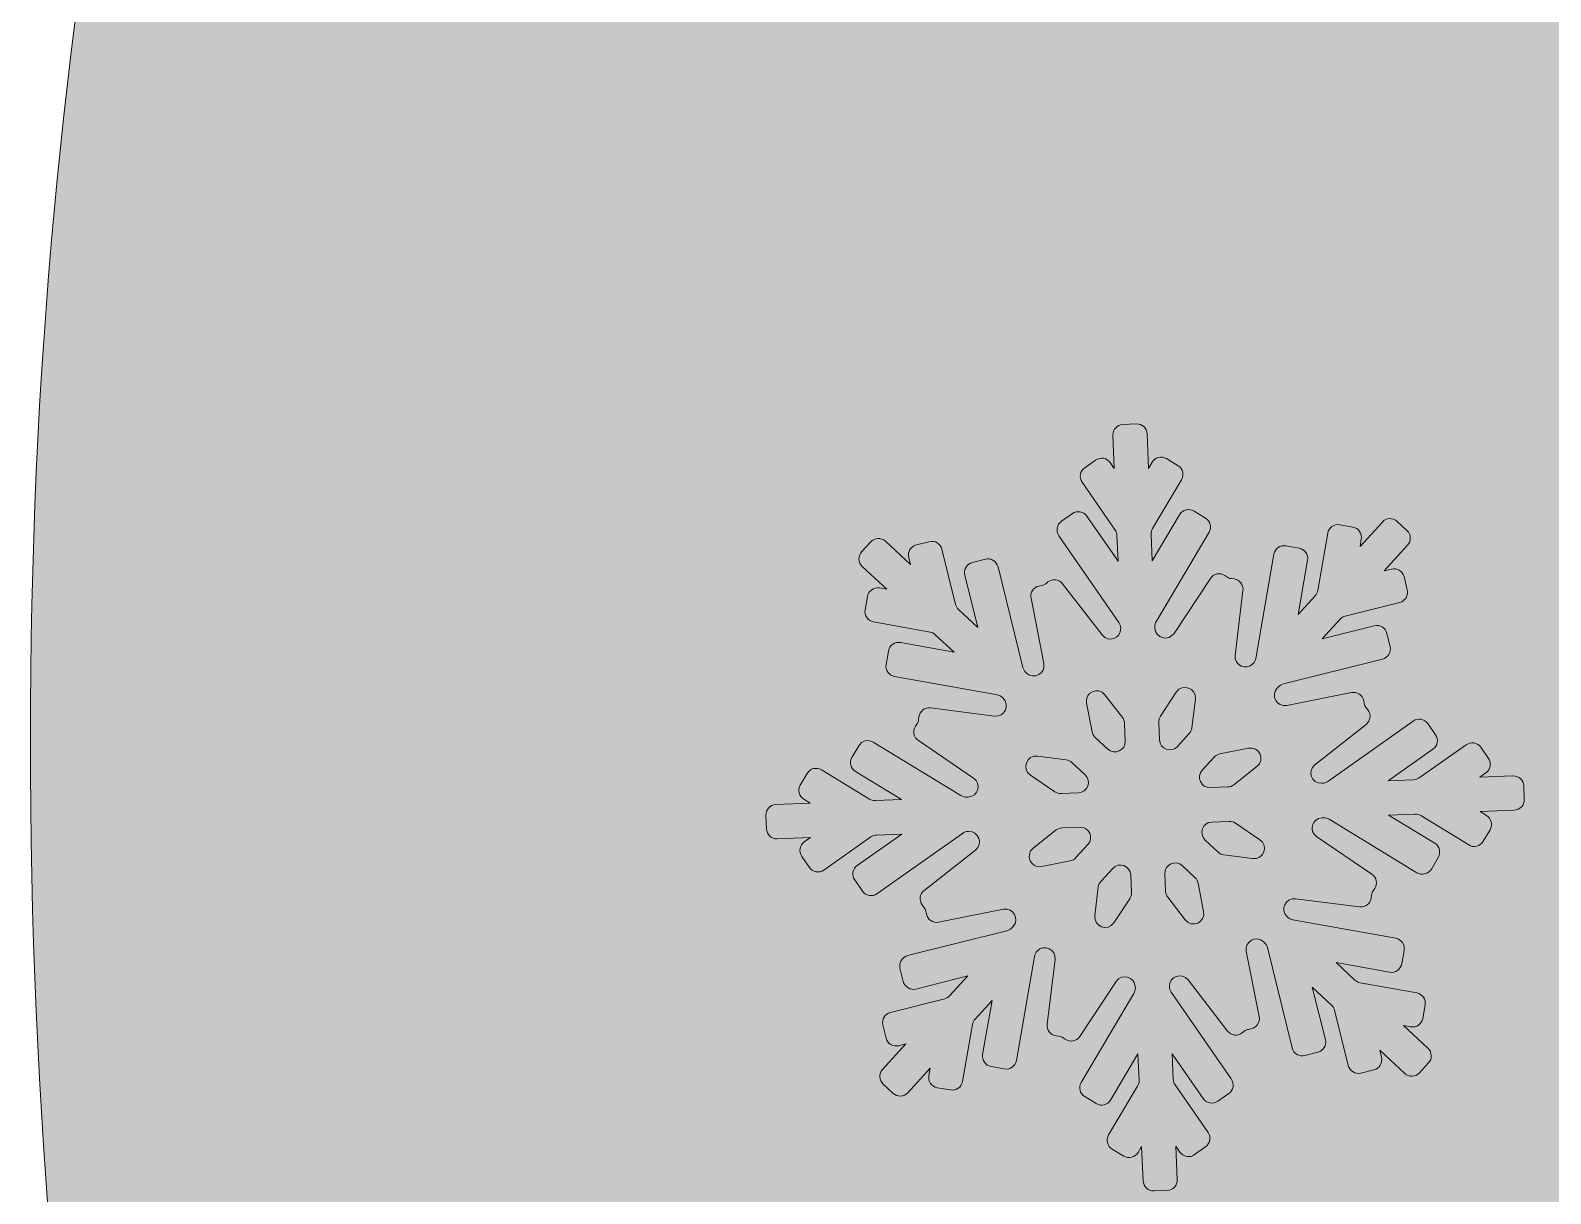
# Model space of a CAD drawing. Header units: millimetres. Extents: x 34 to 236, y -119 to -9.
# Drawn here: x 147.56 to 161.51, y -76.99 to -66.31 of the extents above; entities that cross this region are included whole.
import ezdxf

# ---------------------------------------------------------------- set-up
doc = ezdxf.new("R2010")
doc.units = ezdxf.units.MM
doc.header["$MEASUREMENT"] = 0
doc.layers.add('engraving', color=7, linetype='Continuous')
doc.layers.add('Layer 1', color=7, linetype='Continuous')

msp = doc.modelspace()

# ---------------------------------------------------------------- hatches: boundary and pattern name
at = {"layer": 'Layer 1'}
h = msp.add_hatch(color=2, dxfattribs=at)
h.dxf.hatch_style = 2
edge = h.paths.add_edge_path()
edge.add_spline(control_points=[(197.497, -92.512), (191.491, -92.512), (186.833, -90.51), (183.526, -86.507), (180.218, -82.504), (178.565, -77.807), (178.565, -72.416), (178.565, -67.026), (180.218, -62.368), (183.526, -58.444), (186.833, -54.52), (191.491, -52.557), (197.497, -52.557), (204.808, -52.557), (211.706, -56.41), (218.192, -64.114), (218.192, -64.114), (235.688, -44.397), (235.688, -44.397), (229.638, -38.435), (223.251, -34.115), (216.527, -31.439), (212.908, -29.998), (209.363, -28.949), (205.889, -28.284), (205.889, -28.284), (205.889, -26.056), (205.889, -26.056), (205.889, -23.296), (203.734, -21.019), (201.025, -20.813), (202.642, -19.614), (203.696, -17.697), (203.696, -15.529), (203.696, -11.896), (200.75, -8.95), (197.116, -8.95), (193.483, -8.95), (190.537, -11.896), (190.537, -15.529), (190.537, -17.697), (191.59, -19.614), (193.208, -20.813), (190.499, -21.019), (188.344, -23.296), (188.344, -26.056), (188.344, -26.056), (188.344, -27.991), (188.344, -27.991), (177.785, -29.407), (168.834, -33.484), (161.493, -40.226), (152.201, -48.762), (147.555, -59.623), (147.555, -72.811), (147.555, -86.334), (152.114, -97.405), (161.232, -106.023), (170.35, -114.642), (181.916, -118.95), (195.93, -118.95), (203.764, -118.95), (211.108, -117.231), (217.963, -113.794), (224.818, -110.356), (230.726, -105.894), (235.688, -100.411), (235.688, -100.411), (218.192, -82.809), (218.192, -82.809), (211.358, -89.278), (204.46, -92.512), (197.497, -92.512)], knot_values=[0, 0, 0, 0, 1, 1, 1, 2, 2, 2, 3, 3, 3, 4, 4, 4, 5, 5, 5, 6, 6, 6, 7, 7, 7, 8, 8, 8, 9, 9, 9, 10, 10, 10, 11, 11, 11, 12, 12, 12, 13, 13, 13, 14, 14, 14, 15, 15, 15, 16, 16, 16, 17, 17, 17, 18, 18, 18, 19, 19, 19, 20, 20, 20, 21, 21, 21, 22, 22, 22, 23, 23, 23, 24, 24, 24, 24], degree=3, periodic=1)
edge = h.paths.add_edge_path()
edge.add_spline(control_points=[(193.024, -15.529), (193.024, -13.273), (194.86, -11.437), (197.116, -11.437), (199.373, -11.437), (201.209, -13.273), (201.209, -15.529), (201.209, -17.786), (199.373, -19.622), (197.116, -19.622), (194.86, -19.622), (193.024, -17.786), (193.024, -15.529)], knot_values=[0, 0, 0, 0, 1, 1, 1, 2, 2, 2, 3, 3, 3, 4, 4, 4, 4], degree=3, periodic=1)

# ---------------------------------------------------------------- linework, layer by layer
at = {"layer": 'engraving', "lineweight": 0}
for points, knots in [([(161.267, -73.249), (161.265, -73.196), (161.22, -73.155), (161.168, -73.157), (161.168, -73.157), (160.863, -73.169), (160.863, -73.169), (160.863, -73.169), (160.92, -73.129), (160.92, -73.129), (160.963, -73.099), (160.973, -73.04), (160.943, -72.997), (160.943, -72.997), (160.873, -72.894), (160.873, -72.894), (160.842, -72.851), (160.782, -72.84), (160.739, -72.871), (160.739, -72.871), (160.308, -73.175), (160.308, -73.175), (160.293, -73.186), (160.275, -73.192), (160.256, -73.193), (160.256, -73.193), (160.024, -73.202), (160.024, -73.202), (160.024, -73.202), (160.434, -72.912), (160.434, -72.912), (160.477, -72.882), (160.487, -72.823), (160.457, -72.779), (160.457, -72.779), (160.386, -72.677), (160.386, -72.677), (160.356, -72.633), (160.296, -72.623), (160.253, -72.653), (160.253, -72.653), (159.468, -73.208), (159.468, -73.208), (159.453, -73.218), (159.435, -73.224), (159.417, -73.225), (159.417, -73.225), (159.412, -73.225), (159.412, -73.225), (159.319, -73.229), (159.276, -73.112), (159.349, -73.055), (159.349, -73.055), (159.82, -72.684), (159.82, -72.684), (159.861, -72.652), (159.868, -72.592), (159.836, -72.551), (159.836, -72.551), (159.821, -72.531), (159.821, -72.531), (159.812, -72.519), (159.806, -72.506), (159.803, -72.491), (159.803, -72.491), (159.799, -72.467), (159.799, -72.467), (159.788, -72.415), (159.738, -72.382), (159.686, -72.392), (159.686, -72.392), (159.092, -72.51), (159.092, -72.51), (159.001, -72.528), (158.94, -72.42), (159.003, -72.352), (159.003, -72.352), (159.012, -72.341), (159.012, -72.341), (159.025, -72.328), (159.042, -72.318), (159.06, -72.313), (159.06, -72.313), (159.971, -72.084), (159.971, -72.084), (160.022, -72.072), (160.053, -72.02), (160.041, -71.969), (160.041, -71.969), (160.011, -71.848), (160.011, -71.848), (159.998, -71.796), (159.946, -71.765), (159.895, -71.778), (159.895, -71.778), (159.417, -71.898), (159.417, -71.898), (159.417, -71.898), (159.582, -71.717), (159.582, -71.717), (159.595, -71.704), (159.611, -71.694), (159.629, -71.689), (159.629, -71.689), (160.129, -71.564), (160.129, -71.564), (160.18, -71.551), (160.211, -71.499), (160.198, -71.448), (160.198, -71.448), (160.168, -71.327), (160.168, -71.327), (160.155, -71.276), (160.103, -71.244), (160.052, -71.257), (160.052, -71.257), (159.987, -71.274), (159.987, -71.274), (159.987, -71.274), (160.201, -71.039), (160.201, -71.039), (160.236, -71), (160.234, -70.941), (160.196, -70.905), (160.196, -70.905), (160.105, -70.82), (160.105, -70.82), (160.066, -70.784), (160.005, -70.786), (159.969, -70.826), (159.969, -70.826), (159.765, -71.05), (159.765, -71.05), (159.765, -71.05), (159.776, -70.983), (159.776, -70.983), (159.785, -70.931), (159.751, -70.881), (159.699, -70.872), (159.699, -70.872), (159.578, -70.85), (159.578, -70.85), (159.526, -70.841), (159.476, -70.876), (159.467, -70.928), (159.467, -70.928), (159.376, -71.454), (159.376, -71.454), (159.372, -71.472), (159.364, -71.488), (159.352, -71.502), (159.352, -71.502), (159.195, -71.674), (159.195, -71.674), (159.195, -71.674), (159.282, -71.176), (159.282, -71.176), (159.291, -71.125), (159.256, -71.075), (159.205, -71.066), (159.205, -71.066), (159.084, -71.044), (159.084, -71.044), (159.032, -71.035), (158.982, -71.07), (158.973, -71.122), (158.973, -71.122), (158.806, -72.078), (158.806, -72.078), (158.803, -72.096), (158.795, -72.112), (158.783, -72.126), (158.783, -72.126), (158.782, -72.126), (158.782, -72.126), (158.72, -72.194), (158.606, -72.142), (158.617, -72.05), (158.617, -72.05), (158.689, -71.454), (158.689, -71.454), (158.696, -71.402), (158.659, -71.354), (158.607, -71.348), (158.607, -71.348), (158.584, -71.345), (158.584, -71.345), (158.569, -71.343), (158.555, -71.338), (158.542, -71.329), (158.542, -71.329), (158.523, -71.316), (158.523, -71.316), (158.479, -71.287), (158.419, -71.298), (158.39, -71.343), (158.39, -71.343), (158.056, -71.848), (158.056, -71.848), (158.005, -71.925), (157.885, -71.892), (157.881, -71.799), (157.881, -71.799), (157.881, -71.788), (157.881, -71.788), (157.88, -71.77), (157.884, -71.752), (157.894, -71.736), (157.894, -71.736), (158.378, -70.92), (158.378, -70.92), (158.404, -70.875), (158.39, -70.817), (158.345, -70.79), (158.345, -70.79), (158.24, -70.725), (158.24, -70.725), (158.194, -70.698), (158.135, -70.712), (158.108, -70.758), (158.108, -70.758), (157.856, -71.183), (157.856, -71.183), (157.856, -71.183), (157.846, -70.938), (157.846, -70.938), (157.845, -70.92), (157.85, -70.902), (157.859, -70.886), (157.859, -70.886), (158.125, -70.438), (158.125, -70.438), (158.152, -70.393), (158.137, -70.335), (158.093, -70.308), (158.093, -70.308), (157.987, -70.243), (157.987, -70.243), (157.942, -70.216), (157.882, -70.231), (157.855, -70.276), (157.855, -70.276), (157.822, -70.333), (157.822, -70.333), (157.822, -70.333), (157.809, -70.016), (157.809, -70.016), (157.807, -69.963), (157.762, -69.922), (157.71, -69.924), (157.71, -69.924), (157.587, -69.929), (157.587, -69.929), (157.534, -69.931), (157.493, -69.975), (157.495, -70.028), (157.495, -70.028), (157.508, -70.334), (157.508, -70.334), (157.508, -70.334), (157.47, -70.28), (157.47, -70.28), (157.44, -70.236), (157.38, -70.226), (157.336, -70.256), (157.336, -70.256), (157.236, -70.328), (157.236, -70.328), (157.193, -70.358), (157.183, -70.417), (157.212, -70.46), (157.212, -70.46), (157.516, -70.899), (157.516, -70.899), (157.526, -70.914), (157.532, -70.931), (157.532, -70.949), (157.532, -70.949), (157.542, -71.184), (157.542, -71.184), (157.542, -71.184), (157.257, -70.771), (157.257, -70.771), (157.227, -70.728), (157.167, -70.717), (157.123, -70.748), (157.123, -70.748), (157.022, -70.819), (157.022, -70.819), (156.98, -70.849), (156.969, -70.908), (156.999, -70.951), (156.999, -70.951), (157.55, -71.749), (157.55, -71.749), (157.56, -71.763), (157.566, -71.781), (157.567, -71.799), (157.567, -71.799), (157.567, -71.801), (157.567, -71.801), (157.571, -71.894), (157.453, -71.937), (157.396, -71.863), (157.396, -71.863), (157.033, -71.392), (157.033, -71.392), (157.001, -71.35), (156.94, -71.343), (156.898, -71.375), (156.898, -71.375), (156.881, -71.39), (156.881, -71.39), (156.869, -71.399), (156.855, -71.405), (156.84, -71.408), (156.84, -71.408), (156.818, -71.413), (156.818, -71.413), (156.766, -71.423), (156.732, -71.473), (156.743, -71.525), (156.743, -71.525), (156.861, -72.125), (156.861, -72.125), (156.879, -72.216), (156.77, -72.276), (156.702, -72.213), (156.702, -72.213), (156.696, -72.207), (156.696, -72.207), (156.683, -72.195), (156.673, -72.179), (156.669, -72.161), (156.669, -72.161), (156.44, -71.236), (156.44, -71.236), (156.427, -71.185), (156.375, -71.154), (156.324, -71.166), (156.324, -71.166), (156.205, -71.196), (156.205, -71.196), (156.154, -71.209), (156.123, -71.261), (156.135, -71.312), (156.135, -71.312), (156.255, -71.795), (156.255, -71.795), (156.255, -71.795), (156.078, -71.63), (156.078, -71.63), (156.064, -71.617), (156.055, -71.601), (156.05, -71.583), (156.05, -71.583), (155.925, -71.076), (155.925, -71.076), (155.912, -71.024), (155.86, -70.993), (155.809, -71.006), (155.809, -71.006), (155.69, -71.036), (155.69, -71.036), (155.639, -71.048), (155.608, -71.1), (155.62, -71.151), (155.62, -71.151), (155.637, -71.217), (155.637, -71.217), (155.637, -71.217), (155.407, -71.002), (155.407, -71.002), (155.368, -70.966), (155.307, -70.968), (155.271, -71.008), (155.271, -71.008), (155.188, -71.099), (155.188, -71.099), (155.152, -71.138), (155.155, -71.198), (155.193, -71.233), (155.193, -71.233), (155.418, -71.443), (155.418, -71.443), (155.418, -71.443), (155.352, -71.431), (155.352, -71.431), (155.3, -71.422), (155.25, -71.457), (155.241, -71.509), (155.241, -71.509), (155.219, -71.632), (155.219, -71.632), (155.21, -71.684), (155.245, -71.733), (155.297, -71.742), (155.297, -71.742), (155.816, -71.836), (155.816, -71.836), (155.834, -71.839), (155.85, -71.848), (155.864, -71.86), (155.864, -71.86), (156.036, -72.021), (156.036, -72.021), (156.036, -72.021), (155.545, -71.932), (155.545, -71.932), (155.493, -71.923), (155.443, -71.958), (155.434, -72.01), (155.434, -72.01), (155.412, -72.133), (155.412, -72.133), (155.403, -72.185), (155.438, -72.234), (155.489, -72.243), (155.489, -72.243), (156.434, -72.414), (156.434, -72.414), (156.452, -72.417), (156.469, -72.426), (156.482, -72.438), (156.482, -72.438), (156.487, -72.443), (156.487, -72.443), (156.554, -72.506), (156.501, -72.619), (156.409, -72.607), (156.409, -72.607), (155.821, -72.532), (155.821, -72.532), (155.768, -72.526), (155.72, -72.563), (155.714, -72.616), (155.714, -72.616), (155.711, -72.64), (155.711, -72.64), (155.709, -72.654), (155.704, -72.669), (155.696, -72.681), (155.696, -72.681), (155.682, -72.701), (155.682, -72.701), (155.654, -72.745), (155.665, -72.804), (155.709, -72.833), (155.709, -72.833), (156.215, -73.177), (156.215, -73.177), (156.292, -73.228), (156.258, -73.348), (156.165, -73.351), (156.165, -73.351), (156.153, -73.352), (156.153, -73.352), (156.135, -73.352), (156.116, -73.348), (156.1, -73.338), (156.1, -73.338), (155.294, -72.847), (155.294, -72.847), (155.249, -72.819), (155.189, -72.834), (155.162, -72.88), (155.162, -72.88), (155.099, -72.987), (155.099, -72.987), (155.072, -73.032), (155.087, -73.09), (155.131, -73.117), (155.131, -73.117), (155.555, -73.375), (155.555, -73.375), (155.555, -73.375), (155.314, -73.384), (155.314, -73.384), (155.295, -73.385), (155.276, -73.38), (155.26, -73.37), (155.26, -73.37), (154.819, -73.101), (154.819, -73.101), (154.773, -73.074), (154.714, -73.089), (154.687, -73.134), (154.687, -73.134), (154.624, -73.241), (154.624, -73.241), (154.597, -73.286), (154.611, -73.344), (154.656, -73.371), (154.656, -73.371), (154.715, -73.407), (154.715, -73.407), (154.715, -73.407), (154.401, -73.42), (154.401, -73.42), (154.348, -73.422), (154.307, -73.466), (154.309, -73.519), (154.309, -73.519), (154.314, -73.644), (154.314, -73.644), (154.316, -73.697), (154.361, -73.738), (154.413, -73.735), (154.413, -73.735), (154.718, -73.724), (154.718, -73.724), (154.718, -73.724), (154.661, -73.764), (154.661, -73.764), (154.619, -73.794), (154.608, -73.853), (154.638, -73.896), (154.638, -73.896), (154.709, -73.998), (154.709, -73.998), (154.739, -74.042), (154.799, -74.053), (154.842, -74.022), (154.842, -74.022), (155.273, -73.718), (155.273, -73.718), (155.289, -73.707), (155.306, -73.701), (155.325, -73.7), (155.325, -73.7), (155.558, -73.691), (155.558, -73.691), (155.558, -73.691), (155.147, -73.981), (155.147, -73.981), (155.105, -74.011), (155.094, -74.07), (155.124, -74.113), (155.124, -74.113), (155.195, -74.216), (155.195, -74.216), (155.225, -74.259), (155.285, -74.27), (155.328, -74.239), (155.328, -74.239), (156.113, -73.685), (156.113, -73.685), (156.128, -73.674), (156.146, -73.668), (156.165, -73.668), (156.165, -73.668), (156.169, -73.667), (156.169, -73.667), (156.262, -73.664), (156.305, -73.781), (156.232, -73.838), (156.232, -73.838), (155.761, -74.209), (155.761, -74.209), (155.72, -74.241), (155.713, -74.301), (155.745, -74.342), (155.745, -74.342), (155.76, -74.362), (155.76, -74.362), (155.769, -74.373), (155.775, -74.387), (155.778, -74.401), (155.778, -74.401), (155.783, -74.426), (155.783, -74.426), (155.793, -74.477), (155.843, -74.511), (155.895, -74.501), (155.895, -74.501), (156.489, -74.382), (156.489, -74.382), (156.58, -74.364), (156.641, -74.472), (156.579, -74.54), (156.579, -74.54), (156.569, -74.551), (156.569, -74.551), (156.556, -74.565), (156.54, -74.575), (156.521, -74.58), (156.521, -74.58), (155.61, -74.808), (155.61, -74.808), (155.559, -74.821), (155.528, -74.873), (155.54, -74.924), (155.54, -74.924), (155.57, -75.045), (155.57, -75.045), (155.583, -75.096), (155.635, -75.128), (155.687, -75.115), (155.687, -75.115), (156.164, -74.995), (156.164, -74.995), (156.164, -74.995), (155.999, -75.175), (155.999, -75.175), (155.987, -75.189), (155.97, -75.199), (155.952, -75.204), (155.952, -75.204), (155.453, -75.329), (155.453, -75.329), (155.401, -75.342), (155.37, -75.393), (155.383, -75.445), (155.383, -75.445), (155.413, -75.566), (155.413, -75.566), (155.426, -75.617), (155.478, -75.648), (155.529, -75.635), (155.529, -75.635), (155.594, -75.619), (155.594, -75.619), (155.594, -75.619), (155.38, -75.854), (155.38, -75.854), (155.345, -75.892), (155.347, -75.952), (155.385, -75.988), (155.385, -75.988), (155.476, -76.073), (155.476, -76.073), (155.515, -76.109), (155.576, -76.106), (155.612, -76.067), (155.612, -76.067), (155.816, -75.843), (155.816, -75.843), (155.816, -75.843), (155.805, -75.91), (155.805, -75.91), (155.796, -75.962), (155.83, -76.011), (155.882, -76.021), (155.882, -76.021), (156.003, -76.042), (156.003, -76.042), (156.055, -76.052), (156.105, -76.017), (156.114, -75.965), (156.114, -75.965), (156.206, -75.439), (156.206, -75.439), (156.209, -75.421), (156.217, -75.404), (156.229, -75.391), (156.229, -75.391), (156.386, -75.219), (156.386, -75.219), (156.386, -75.219), (156.299, -75.716), (156.299, -75.716), (156.29, -75.768), (156.325, -75.817), (156.377, -75.827), (156.377, -75.827), (156.497, -75.849), (156.497, -75.849), (156.55, -75.858), (156.6, -75.823), (156.609, -75.771), (156.609, -75.771), (156.775, -74.815), (156.775, -74.815), (156.778, -74.797), (156.786, -74.78), (156.799, -74.767), (156.799, -74.767), (156.799, -74.767), (156.799, -74.767), (156.861, -74.698), (156.975, -74.751), (156.964, -74.843), (156.964, -74.843), (156.892, -75.438), (156.892, -75.438), (156.885, -75.491), (156.922, -75.538), (156.975, -75.545), (156.975, -75.545), (156.997, -75.548), (156.997, -75.548), (157.012, -75.55), (157.027, -75.555), (157.039, -75.563), (157.039, -75.563), (157.058, -75.576), (157.058, -75.576), (157.102, -75.606), (157.162, -75.594), (157.191, -75.55), (157.191, -75.55), (157.525, -75.045), (157.525, -75.045), (157.576, -74.968), (157.696, -75.001), (157.7, -75.094), (157.7, -75.094), (157.701, -75.104), (157.701, -75.104), (157.701, -75.123), (157.697, -75.141), (157.687, -75.157), (157.687, -75.157), (157.203, -75.973), (157.203, -75.973), (157.177, -76.018), (157.191, -76.076), (157.236, -76.103), (157.236, -76.103), (157.341, -76.167), (157.341, -76.167), (157.387, -76.195), (157.446, -76.18), (157.473, -76.135), (157.473, -76.135), (157.725, -75.71), (157.725, -75.71), (157.725, -75.71), (157.735, -75.954), (157.735, -75.954), (157.736, -75.973), (157.731, -75.991), (157.722, -76.007), (157.722, -76.007), (157.456, -76.455), (157.456, -76.455), (157.429, -76.5), (157.444, -76.558), (157.489, -76.585), (157.489, -76.585), (157.594, -76.649), (157.594, -76.649), (157.64, -76.677), (157.699, -76.662), (157.726, -76.616), (157.726, -76.616), (157.759, -76.56), (157.759, -76.56), (157.759, -76.56), (157.772, -76.877), (157.772, -76.877), (157.774, -76.93), (157.819, -76.971), (157.871, -76.969), (157.871, -76.969), (157.994, -76.964), (157.994, -76.964), (158.047, -76.962), (158.088, -76.917), (158.086, -76.865), (158.086, -76.865), (158.074, -76.559), (158.074, -76.559), (158.074, -76.559), (158.111, -76.613), (158.111, -76.613), (158.141, -76.656), (158.201, -76.667), (158.245, -76.636), (158.245, -76.636), (158.345, -76.565), (158.345, -76.565), (158.388, -76.535), (158.399, -76.476), (158.369, -76.433), (158.369, -76.433), (158.066, -75.994), (158.066, -75.994), (158.055, -75.979), (158.049, -75.962), (158.049, -75.944), (158.049, -75.944), (158.039, -75.709), (158.039, -75.709), (158.039, -75.709), (158.324, -76.121), (158.324, -76.121), (158.354, -76.165), (158.415, -76.176), (158.458, -76.145), (158.458, -76.145), (158.559, -76.074), (158.559, -76.074), (158.602, -76.044), (158.612, -75.985), (158.582, -75.941), (158.582, -75.941), (158.031, -75.144), (158.031, -75.144), (158.021, -75.129), (158.015, -75.112), (158.014, -75.094), (158.014, -75.094), (158.014, -75.092), (158.014, -75.092), (158.01, -74.999), (158.129, -74.956), (158.185, -75.03), (158.185, -75.03), (158.548, -75.501), (158.548, -75.501), (158.58, -75.543), (158.641, -75.55), (158.683, -75.517), (158.683, -75.517), (158.701, -75.503), (158.701, -75.503), (158.712, -75.494), (158.726, -75.488), (158.741, -75.485), (158.741, -75.485), (158.763, -75.48), (158.763, -75.48), (158.815, -75.47), (158.849, -75.42), (158.838, -75.368), (158.838, -75.368), (158.72, -74.768), (158.72, -74.768), (158.702, -74.677), (158.812, -74.616), (158.879, -74.68), (158.879, -74.68), (158.885, -74.685), (158.885, -74.685), (158.899, -74.698), (158.908, -74.714), (158.913, -74.732), (158.913, -74.732), (159.141, -75.656), (159.141, -75.656), (159.154, -75.708), (159.206, -75.739), (159.257, -75.726), (159.257, -75.726), (159.376, -75.696), (159.376, -75.696), (159.427, -75.684), (159.459, -75.632), (159.446, -75.581), (159.446, -75.581), (159.326, -75.098), (159.326, -75.098), (159.326, -75.098), (159.503, -75.263), (159.503, -75.263), (159.517, -75.276), (159.526, -75.292), (159.531, -75.31), (159.531, -75.31), (159.656, -75.817), (159.656, -75.817), (159.669, -75.869), (159.721, -75.9), (159.772, -75.887), (159.772, -75.887), (159.891, -75.857), (159.891, -75.857), (159.942, -75.844), (159.973, -75.793), (159.961, -75.741), (159.961, -75.741), (159.945, -75.676), (159.945, -75.676), (159.945, -75.676), (160.174, -75.89), (160.174, -75.89), (160.213, -75.927), (160.274, -75.924), (160.31, -75.885), (160.31, -75.885), (160.393, -75.794), (160.393, -75.794), (160.429, -75.755), (160.426, -75.695), (160.388, -75.659), (160.388, -75.659), (160.164, -75.45), (160.164, -75.45), (160.164, -75.45), (160.229, -75.461), (160.229, -75.461), (160.281, -75.471), (160.331, -75.436), (160.34, -75.384), (160.34, -75.384), (160.362, -75.261), (160.362, -75.261), (160.371, -75.209), (160.336, -75.16), (160.285, -75.15), (160.285, -75.15), (159.766, -75.057), (159.766, -75.057), (159.747, -75.053), (159.731, -75.045), (159.717, -75.032), (159.717, -75.032), (159.545, -74.872), (159.545, -74.872), (159.545, -74.872), (160.036, -74.96), (160.036, -74.96), (160.089, -74.97), (160.138, -74.935), (160.147, -74.883), (160.147, -74.883), (160.169, -74.76), (160.169, -74.76), (160.178, -74.708), (160.143, -74.659), (160.092, -74.649), (160.092, -74.649), (159.147, -74.479), (159.147, -74.479), (159.129, -74.475), (159.113, -74.467), (159.099, -74.454), (159.099, -74.454), (159.095, -74.45), (159.095, -74.45), (159.027, -74.387), (159.08, -74.274), (159.172, -74.286), (159.172, -74.286), (159.76, -74.36), (159.76, -74.36), (159.813, -74.367), (159.861, -74.33), (159.867, -74.277), (159.867, -74.277), (159.87, -74.253), (159.87, -74.253), (159.872, -74.238), (159.877, -74.224), (159.885, -74.212), (159.885, -74.212), (159.899, -74.191), (159.899, -74.191), (159.928, -74.148), (159.916, -74.089), (159.873, -74.06), (159.873, -74.06), (159.366, -73.716), (159.366, -73.716), (159.29, -73.664), (159.324, -73.545), (159.416, -73.542), (159.416, -73.542), (159.428, -73.541), (159.428, -73.541), (159.446, -73.54), (159.465, -73.545), (159.481, -73.555), (159.481, -73.555), (160.287, -74.046), (160.287, -74.046), (160.332, -74.073), (160.392, -74.059), (160.419, -74.013), (160.419, -74.013), (160.482, -73.906), (160.482, -73.906), (160.509, -73.861), (160.494, -73.803), (160.45, -73.776), (160.45, -73.776), (160.026, -73.518), (160.026, -73.518), (160.026, -73.518), (160.267, -73.508), (160.267, -73.508), (160.286, -73.508), (160.305, -73.513), (160.321, -73.522), (160.321, -73.522), (160.762, -73.791), (160.762, -73.791), (160.808, -73.819), (160.867, -73.804), (160.894, -73.758), (160.894, -73.758), (160.958, -73.652), (160.958, -73.652), (160.984, -73.607), (160.97, -73.548), (160.925, -73.521), (160.925, -73.521), (160.866, -73.485), (160.866, -73.485), (160.866, -73.485), (161.18, -73.473), (161.18, -73.473), (161.233, -73.471), (161.274, -73.426), (161.272, -73.374), (161.272, -73.374), (161.267, -73.249), (161.267, -73.249)], [0, 0, 0, 0, 1, 1, 1, 2, 2, 2, 3, 3, 3, 4, 4, 4, 5, 5, 5, 6, 6, 6, 7, 7, 7, 8, 8, 8, 9, 9, 9, 10, 10, 10, 11, 11, 11, 12, 12, 12, 13, 13, 13, 14, 14, 14, 15, 15, 15, 16, 16, 16, 17, 17, 17, 18, 18, 18, 19, 19, 19, 20, 20, 20, 21, 21, 21, 22, 22, 22, 23, 23, 23, 24, 24, 24, 25, 25, 25, 26, 26, 26, 27, 27, 27, 28, 28, 28, 29, 29, 29, 30, 30, 30, 31, 31, 31, 32, 32, 32, 33, 33, 33, 34, 34, 34, 35, 35, 35, 36, 36, 36, 37, 37, 37, 38, 38, 38, 39, 39, 39, 40, 40, 40, 41, 41, 41, 42, 42, 42, 43, 43, 43, 44, 44, 44, 45, 45, 45, 46, 46, 46, 47, 47, 47, 48, 48, 48, 49, 49, 49, 50, 50, 50, 51, 51, 51, 52, 52, 52, 53, 53, 53, 54, 54, 54, 55, 55, 55, 56, 56, 56, 57, 57, 57, 58, 58, 58, 59, 59, 59, 60, 60, 60, 61, 61, 61, 62, 62, 62, 63, 63, 63, 64, 64, 64, 65, 65, 65, 66, 66, 66, 67, 67, 67, 68, 68, 68, 69, 69, 69, 70, 70, 70, 71, 71, 71, 72, 72, 72, 73, 73, 73, 74, 74, 74, 75, 75, 75, 76, 76, 76, 77, 77, 77, 78, 78, 78, 79, 79, 79, 80, 80, 80, 81, 81, 81, 82, 82, 82, 83, 83, 83, 84, 84, 84, 85, 85, 85, 86, 86, 86, 87, 87, 87, 88, 88, 88, 89, 89, 89, 90, 90, 90, 91, 91, 91, 92, 92, 92, 93, 93, 93, 94, 94, 94, 95, 95, 95, 96, 96, 96, 97, 97, 97, 98, 98, 98, 99, 99, 99, 100, 100, 100, 101, 101, 101, 102, 102, 102, 103, 103, 103, 104, 104, 104, 105, 105, 105, 106, 106, 106, 107, 107, 107, 108, 108, 108, 109, 109, 109, 110, 110, 110, 111, 111, 111, 112, 112, 112, 113, 113, 113, 114, 114, 114, 115, 115, 115, 116, 116, 116, 117, 117, 117, 118, 118, 118, 119, 119, 119, 120, 120, 120, 121, 121, 121, 122, 122, 122, 123, 123, 123, 124, 124, 124, 125, 125, 125, 126, 126, 126, 127, 127, 127, 128, 128, 128, 129, 129, 129, 130, 130, 130, 131, 131, 131, 132, 132, 132, 133, 133, 133, 134, 134, 134, 135, 135, 135, 136, 136, 136, 137, 137, 137, 138, 138, 138, 139, 139, 139, 140, 140, 140, 141, 141, 141, 142, 142, 142, 143, 143, 143, 144, 144, 144, 145, 145, 145, 146, 146, 146, 147, 147, 147, 148, 148, 148, 149, 149, 149, 150, 150, 150, 151, 151, 151, 152, 152, 152, 153, 153, 153, 154, 154, 154, 155, 155, 155, 156, 156, 156, 157, 157, 157, 158, 158, 158, 159, 159, 159, 160, 160, 160, 161, 161, 161, 162, 162, 162, 163, 163, 163, 164, 164, 164, 165, 165, 165, 166, 166, 166, 167, 167, 167, 168, 168, 168, 169, 169, 169, 170, 170, 170, 171, 171, 171, 172, 172, 172, 173, 173, 173, 174, 174, 174, 175, 175, 175, 176, 176, 176, 177, 177, 177, 178, 178, 178, 179, 179, 179, 180, 180, 180, 181, 181, 181, 182, 182, 182, 183, 183, 183, 184, 184, 184, 185, 185, 185, 186, 186, 186, 187, 187, 187, 188, 188, 188, 189, 189, 189, 190, 190, 190, 191, 191, 191, 192, 192, 192, 193, 193, 193, 194, 194, 194, 195, 195, 195, 196, 196, 196, 197, 197, 197, 198, 198, 198, 199, 199, 199, 200, 200, 200, 201, 201, 201, 202, 202, 202, 203, 203, 203, 204, 204, 204, 205, 205, 205, 206, 206, 206, 207, 207, 207, 208, 208, 208, 209, 209, 209, 210, 210, 210, 211, 211, 211, 212, 212, 212, 213, 213, 213, 214, 214, 214, 215, 215, 215, 216, 216, 216, 217, 217, 217, 218, 218, 218, 219, 219, 219, 220, 220, 220, 221, 221, 221, 222, 222, 222, 223, 223, 223, 224, 224, 224, 225, 225, 225, 226, 226, 226, 227, 227, 227, 228, 228, 228, 229, 229, 229, 230, 230, 230, 231, 231, 231, 232, 232, 232, 233, 233, 233, 234, 234, 234, 235, 235, 235, 236, 236, 236, 237, 237, 237, 238, 238, 238, 239, 239, 239, 240, 240, 240, 241, 241, 241, 242, 242, 242, 243, 243, 243, 244, 244, 244, 245, 245, 245, 246, 246, 246, 247, 247, 247, 248, 248, 248, 249, 249, 249, 250, 250, 250, 251, 251, 251, 252, 252, 252, 253, 253, 253, 254, 254, 254, 255, 255, 255, 256, 256, 256, 257, 257, 257, 258, 258, 258, 259, 259, 259, 260, 260, 260, 261, 261, 261, 262, 262, 262, 263, 263, 263, 264, 264, 264, 265, 265, 265, 266, 266, 266, 267, 267, 267, 268, 268, 268, 269, 269, 269, 270, 270, 270, 271, 271, 271, 272, 272, 272, 273, 273, 273, 274, 274, 274, 275, 275, 275, 276, 276, 276, 277, 277, 277, 278, 278, 278, 279, 279, 279, 280, 280, 280, 281, 281, 281, 282, 282, 282, 283, 283, 283, 284, 284, 284, 285, 285, 285, 286, 286, 286, 287, 287, 287, 288, 288, 288, 289, 289, 289, 290, 290, 290, 291, 291, 291, 292, 292, 292, 293, 293, 293, 294, 294, 294, 295, 295, 295, 296, 296, 296, 297, 297, 297, 298, 298, 298, 299, 299, 299, 300, 300, 300, 301, 301, 301, 302, 302, 302, 303, 303, 303, 304, 304, 304, 305, 305, 305, 306, 306, 306, 307, 307, 307, 308, 308, 308, 309, 309, 309, 310, 310, 310, 311, 311, 311, 312, 312, 312, 313, 313, 313, 314, 314, 314, 315, 315, 315, 316, 316, 316, 317, 317, 317, 318, 318, 318, 319, 319, 319, 320, 320, 320, 321, 321, 321, 322, 322, 322, 323, 323, 323, 324, 324, 324, 325, 325, 325, 326, 326, 326, 327, 327, 327, 328, 328, 328, 329, 329, 329, 330, 330, 330, 331, 331, 331, 332, 332, 332, 333, 333, 333, 334, 334, 334, 335, 335, 335, 336, 336, 336, 336]), ([(157.923, -72.826), (157.923, -72.826), (157.916, -72.664), (157.916, -72.664), (157.915, -72.644), (157.921, -72.624), (157.932, -72.607), (157.932, -72.607), (158.077, -72.387), (158.077, -72.387), (158.133, -72.303), (158.264, -72.351), (158.252, -72.451), (158.252, -72.451), (158.22, -72.716), (158.22, -72.716), (158.217, -72.736), (158.209, -72.754), (158.195, -72.769), (158.195, -72.769), (158.089, -72.886), (158.089, -72.886), (158.031, -72.949), (157.926, -72.911), (157.923, -72.826)], [0, 0, 0, 0, 1, 1, 1, 2, 2, 2, 3, 3, 3, 4, 4, 4, 5, 5, 5, 6, 6, 6, 7, 7, 7, 8, 8, 8, 8]), ([(157.422, -72.413), (157.422, -72.413), (157.583, -72.621), (157.583, -72.621), (157.595, -72.636), (157.601, -72.655), (157.602, -72.675), (157.602, -72.675), (157.609, -72.837), (157.609, -72.837), (157.612, -72.922), (157.51, -72.969), (157.448, -72.911), (157.448, -72.911), (157.333, -72.803), (157.333, -72.803), (157.318, -72.789), (157.308, -72.771), (157.304, -72.752), (157.304, -72.752), (157.253, -72.489), (157.253, -72.489), (157.233, -72.39), (157.361, -72.333), (157.422, -72.413)], [0, 0, 0, 0, 1, 1, 1, 2, 2, 2, 3, 3, 3, 4, 4, 4, 5, 5, 5, 6, 6, 6, 7, 7, 7, 8, 8, 8, 8]), ([(156.961, -73.302), (156.961, -73.302), (156.737, -73.15), (156.737, -73.15), (156.654, -73.093), (156.703, -72.963), (156.803, -72.976), (156.803, -72.976), (157.066, -73.009), (157.066, -73.009), (157.086, -73.012), (157.105, -73.02), (157.119, -73.034), (157.119, -73.034), (157.24, -73.147), (157.24, -73.147), (157.302, -73.205), (157.263, -73.309), (157.178, -73.312), (157.178, -73.312), (157.019, -73.318), (157.019, -73.318), (156.998, -73.319), (156.978, -73.313), (156.961, -73.302)], [0, 0, 0, 0, 1, 1, 1, 2, 2, 2, 3, 3, 3, 4, 4, 4, 5, 5, 5, 6, 6, 6, 7, 7, 7, 8, 8, 8, 8]), ([(158.315, -73.105), (158.315, -73.105), (158.426, -72.984), (158.426, -72.984), (158.439, -72.969), (158.457, -72.959), (158.477, -72.955), (158.477, -72.955), (158.74, -72.903), (158.74, -72.903), (158.839, -72.883), (158.897, -73.009), (158.818, -73.072), (158.818, -73.072), (158.606, -73.238), (158.606, -73.238), (158.59, -73.251), (158.571, -73.258), (158.551, -73.259), (158.551, -73.259), (158.39, -73.265), (158.39, -73.265), (158.305, -73.268), (158.258, -73.168), (158.315, -73.105)], [0, 0, 0, 0, 1, 1, 1, 2, 2, 2, 3, 3, 3, 4, 4, 4, 5, 5, 5, 6, 6, 6, 7, 7, 7, 8, 8, 8, 8]), ([(157.266, -73.788), (157.266, -73.788), (157.156, -73.908), (157.156, -73.908), (157.142, -73.923), (157.124, -73.934), (157.104, -73.938), (157.104, -73.938), (156.841, -73.99), (156.841, -73.99), (156.743, -74.01), (156.684, -73.883), (156.763, -73.821), (156.763, -73.821), (156.975, -73.654), (156.975, -73.654), (156.991, -73.642), (157.01, -73.635), (157.03, -73.634), (157.03, -73.634), (157.191, -73.628), (157.191, -73.628), (157.276, -73.624), (157.323, -73.725), (157.266, -73.788)], [0, 0, 0, 0, 1, 1, 1, 2, 2, 2, 3, 3, 3, 4, 4, 4, 5, 5, 5, 6, 6, 6, 7, 7, 7, 8, 8, 8, 8]), ([(158.62, -73.591), (158.62, -73.591), (158.844, -73.743), (158.844, -73.743), (158.927, -73.799), (158.878, -73.93), (158.778, -73.917), (158.778, -73.917), (158.515, -73.883), (158.515, -73.883), (158.495, -73.881), (158.476, -73.872), (158.462, -73.858), (158.462, -73.858), (158.342, -73.746), (158.342, -73.746), (158.28, -73.688), (158.318, -73.584), (158.403, -73.581), (158.403, -73.581), (158.562, -73.575), (158.562, -73.575), (158.583, -73.574), (158.603, -73.579), (158.62, -73.591)], [0, 0, 0, 0, 1, 1, 1, 2, 2, 2, 3, 3, 3, 4, 4, 4, 5, 5, 5, 6, 6, 6, 7, 7, 7, 8, 8, 8, 8]), ([(157.659, -74.067), (157.659, -74.067), (157.665, -74.229), (157.665, -74.229), (157.666, -74.249), (157.66, -74.269), (157.649, -74.285), (157.649, -74.285), (157.504, -74.506), (157.504, -74.506), (157.448, -74.59), (157.317, -74.542), (157.329, -74.442), (157.329, -74.442), (157.361, -74.177), (157.361, -74.177), (157.364, -74.157), (157.372, -74.138), (157.386, -74.124), (157.386, -74.124), (157.493, -74.007), (157.493, -74.007), (157.55, -73.944), (157.655, -73.982), (157.659, -74.067)], [0, 0, 0, 0, 1, 1, 1, 2, 2, 2, 3, 3, 3, 4, 4, 4, 5, 5, 5, 6, 6, 6, 7, 7, 7, 8, 8, 8, 8]), ([(158.159, -74.48), (158.159, -74.48), (157.999, -74.272), (157.999, -74.272), (157.987, -74.256), (157.98, -74.237), (157.979, -74.217), (157.979, -74.217), (157.972, -74.056), (157.972, -74.056), (157.969, -73.97), (158.071, -73.924), (158.133, -73.982), (158.133, -73.982), (158.248, -74.09), (158.248, -74.09), (158.263, -74.103), (158.273, -74.121), (158.277, -74.141), (158.277, -74.141), (158.328, -74.403), (158.328, -74.403), (158.348, -74.502), (158.221, -74.56), (158.159, -74.48)], [0, 0, 0, 0, 1, 1, 1, 2, 2, 2, 3, 3, 3, 4, 4, 4, 5, 5, 5, 6, 6, 6, 7, 7, 7, 8, 8, 8, 8])]:
    msp.add_open_spline(points, degree=3, knots=knots, dxfattribs=at)
at = {"layer": 'Layer 1', "lineweight": 0}
msp.add_open_spline([(197.497, -92.512), (191.491, -92.512), (186.833, -90.51), (183.526, -86.507), (180.218, -82.504), (178.565, -77.807), (178.565, -72.416), (178.565, -67.026), (180.218, -62.368), (183.526, -58.444), (186.833, -54.52), (191.491, -52.557), (197.497, -52.557), (204.808, -52.557), (211.706, -56.41), (218.192, -64.114), (218.192, -64.114), (235.688, -44.397), (235.688, -44.397), (229.638, -38.435), (223.251, -34.115), (216.527, -31.439), (212.908, -29.998), (209.363, -28.949), (205.889, -28.284), (205.889, -28.284), (205.889, -26.056), (205.889, -26.056), (205.889, -23.296), (203.734, -21.019), (201.025, -20.813), (202.642, -19.614), (203.696, -17.697), (203.696, -15.529), (203.696, -11.896), (200.75, -8.95), (197.116, -8.95), (193.483, -8.95), (190.537, -11.896), (190.537, -15.529), (190.537, -17.697), (191.59, -19.614), (193.208, -20.813), (190.499, -21.019), (188.344, -23.296), (188.344, -26.056), (188.344, -26.056), (188.344, -27.991), (188.344, -27.991), (177.785, -29.407), (168.834, -33.484), (161.493, -40.226), (152.201, -48.762), (147.555, -59.623), (147.555, -72.811), (147.555, -86.334), (152.114, -97.405), (161.232, -106.023), (170.35, -114.642), (181.916, -118.95), (195.93, -118.95), (203.764, -118.95), (211.108, -117.231), (217.963, -113.794), (224.818, -110.356), (230.726, -105.894), (235.688, -100.411), (235.688, -100.411), (218.192, -82.809), (218.192, -82.809), (211.358, -89.278), (204.46, -92.512), (197.497, -92.512)], degree=3, knots=[0, 0, 0, 0, 1, 1, 1, 2, 2, 2, 3, 3, 3, 4, 4, 4, 5, 5, 5, 6, 6, 6, 7, 7, 7, 8, 8, 8, 9, 9, 9, 10, 10, 10, 11, 11, 11, 12, 12, 12, 13, 13, 13, 14, 14, 14, 15, 15, 15, 16, 16, 16, 17, 17, 17, 18, 18, 18, 19, 19, 19, 20, 20, 20, 21, 21, 21, 22, 22, 22, 23, 23, 23, 24, 24, 24, 24], dxfattribs=at)

doc.saveas('drawing.dxf')
